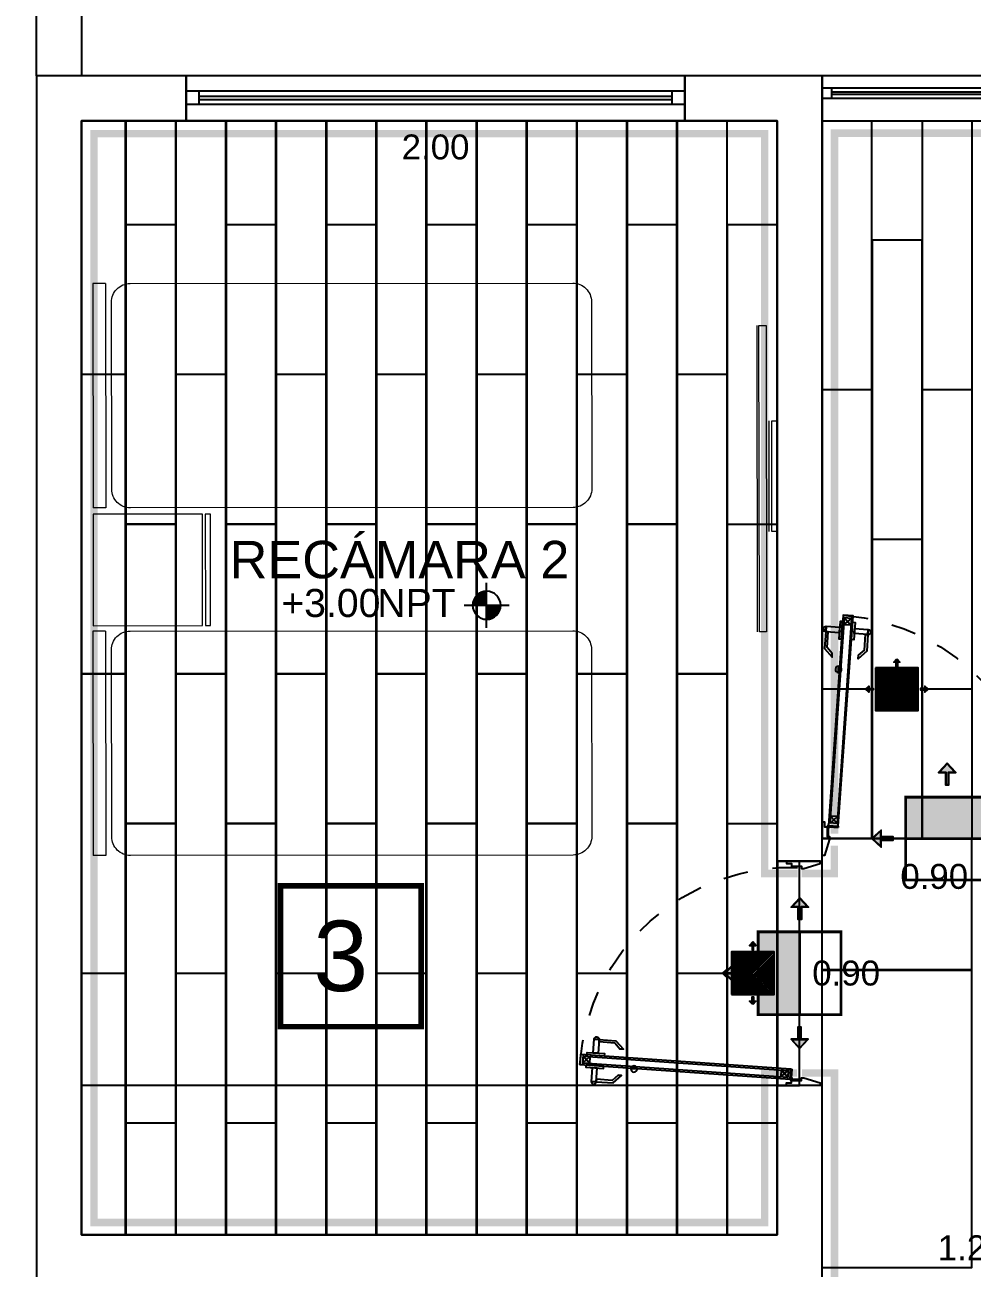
# Model space of a CAD drawing. Header units: metres. Extents: x 116 to 542, y -164 to 56.
# Drawn here: x 499.547 to 503.346, y -86.693 to -81.706 of the extents above; entities that cross this region are included whole.
import ezdxf
from ezdxf.enums import TextEntityAlignment as Align

# ---------------------------------------------------------------- set-up
doc = ezdxf.new("R2010")
doc.units = ezdxf.units.M
doc.header["$PDMODE"] = 35
doc.linetypes.add('AR-169$0$ACAD_ISO07W100', pattern=[3, 0, -3])
doc.linetypes.add('HIDDEN2', pattern=[0.1875, 0.125, -0.0625])
for name, color, linetype in [('A-ACABADOS PISOS', 1, 'Continuous'), ('A-CAMBIO DE ACABADO', 1, 'Continuous'), ('A-DESPIECE', 5, 'Continuous'), ('A-PISO', 30, 'Continuous'), ('A-ZOCLO', 30, 'Continuous'), ('AR-169$0$A-DIM-VANOS', 8, 'Continuous'), ('AR-169$0$A-MUEBLES FIJOS', 8, 'Continuous'), ('AR-169$0$A-MUROS', 8, 'Continuous'), ('AR-169$0$A-MUROS BAJOS', 8, 'Continuous'), ('AR-169$0$A-PUERTAS', 8, 'Continuous'), ('AR-169$0$A-TEXTOS', 8, 'Continuous'), ('AR-169$0$A-VENTANAS', 8, 'Continuous'), ('AR-169$0$Ar-Niveles', 8, 'Continuous'), ('AR-169$0$Ar-Texto', 7, 'Continuous')]:
    doc.layers.add(name, color=color, linetype=linetype)
doc.layers.add('AR-169$0$A-MUEBLES', color=8, linetype='Continuous', lineweight=0)
doc.layers.add('AR-169$0$Ar-Area', color=8, linetype='Continuous', plot=False)
doc.styles.add('AR-169$0$Anot_Arial', font='arial.ttf')
doc.styles.add('AR-169$0$Standard', font='arial.ttf')
doc.styles.get("Standard").update_dxf_attribs({"font": 'arial.ttf'})
doc.dimstyles.new('AR-169$0$VANOS', dxfattribs={"dimtxt": 0.1, "dimasz": 0.05, "dimexe": 0, "dimexo": 0, "dimgap": 0.03, "dimtad": 0, "dimtih": 1, "dimtoh": 1, "dimzin": 0, "dimdsep": 46, "dimtxsty": 'AR-169$0$Standard', "dimblk": 'AR-169$0$_Dot', "dimcen": 0.09, "dimse1": 1, "dimse2": 1, "dimsd1": 1, "dimsd2": 1, "dimclrd": 256, "dimclre": 256, "dimclrt": 256, "dimazin": 0, "dimtfac": 1, "dimtix": 1, "dimtofl": 0, "dimtmove": 2, "dimatfit": 3, "dimldrblk": 'AR-169$0$COTA', "dimfxl": 0, "dimtolj": 1, "dimtzin": 0, "dimlwd": 18, "dimarcsym": 0})
pattern_1 = [(0, (-2.923953, -1.1144057), (0, 0.0025), [])]

# ---------------------------------------------------------------- blocks, each defined once
blk = doc.blocks.new('A$C7F1E1069')
h = blk.add_hatch(color=1)
h.dxf.hatch_style = 1
h.paths.add_polyline_path([(-0.225, 0), (-0.225, 0.225), (0.225, 0.225), (0.225, 0)])
at = {"color": 1, "const_width": 0.015}
for points in [[(-0.225, 0), (-0.225, 0.225), (0.225, 0.225), (0.225, 0)], [(0.225, -0.225), (0.225, 0), (-0.225, 0), (-0.225, -0.225)]]:
    blk.add_lwpolyline(points, close=True, dxfattribs=at)
blk = doc.blocks.new('r')
h = blk.add_hatch(color=5)
h.dxf.hatch_style = 1
h.paths.add_polyline_path([(1655.762, 468.449), (1655.668, 468.348), (1655.746, 468.348), (1655.746, 468.2), (1655.778, 468.2), (1655.778, 468.348), (1655.856, 468.348)])
at = {"color": 5}
for points in [[(1655.762, 468.456), (1655.658, 468.343), (1655.742, 468.343), (1655.742, 468.196), (1655.782, 468.196), (1655.782, 468.343), (1655.866, 468.343)], [(1655.762, 468.449), (1655.668, 468.348), (1655.746, 468.348), (1655.746, 468.2), (1655.778, 468.2), (1655.778, 468.348), (1655.856, 468.348)]]:
    blk.add_lwpolyline(points, close=True, dxfattribs=at)
blk = doc.blocks.new('CAMBIO DE PISO')
at = {"layer": 'A-CAMBIO DE ACABADO', "xscale": 0.7388581055550709, "yscale": 0.7388581055550709, "zscale": 0.7388581055550709}
blk.add_blockref('A$C7F1E1069', (183.6012, 19.2264), dxfattribs=at)
at = {"layer": 'A-DESPIECE', "xscale": -0.3310084312886717, "yscale": 0.3310084312886717, "zscale": 0.3310084312886717}
blk.add_blockref('r', (731.6723, -135.5343), dxfattribs=at)
at = {"layer": 'A-DESPIECE', "yscale": 0.3310084312886717, "zscale": 0.3310084312886717}
for p, xscale, rotation in [((338.3619, -528.8457), 0.3310084312886717, 90), ((28.8405, -528.8447), -0.3310084312886717, 270)]:
    blk.add_blockref('r', p, dxfattribs=dict(at, xscale=xscale, rotation=rotation))
blk = doc.blocks.new('*U92')
at = {"color": 0}
for points in [[(0, 0), (0.87, 0), (0.87, 0.04), (0, 0.04)], [(0, 0), (0.04, 0), (0.04, 0.04), (0, 0.04)], [(0.87, 0.04), (0.83, 0.04), (0.83, 0), (0.87, 0)], [(0.83, -0.04), (1.7, -0.04), (1.7, 0), (0.83, 0)], [(0.83, -0.04), (0.87, -0.04), (0.87, 0), (0.83, 0)], [(1.7, 0), (1.66, 0), (1.66, -0.04), (1.7, -0.04)]]:
    blk.add_lwpolyline(points, close=True, dxfattribs=at)
at = {"color": 8}
for points in [[(0.04, 0.025), (0.83, 0.025)], [(0.04, 0.015), (0.83, 0.015)], [(0.87, -0.015), (1.66, -0.015)], [(0.87, -0.025), (1.66, -0.025)]]:
    blk.add_lwpolyline(points, dxfattribs=at)
at = {"style": 'AR-169$0$Anot_Arial', "flags": 1}
for tag, p in [('ESPACIO', (0.1591, 0.4028)), ('TIPO', (0.1591, 0.3233)), ('NUMERO', (0.1591, 0.2487)), ('MATERIAL', (0.1591, 0.1668))]:
    blk.add_attdef(tag, p, '', height=0.0625, dxfattribs=at)
blk = doc.blocks.new('*U93')
at = {"color": 0}
for p, q in [((-0.1235, 0.757), (-0.0836, 0.7598)), ((-0.1156, 0.7295), (-0.0876, 0.7314)), ((-0.0619, -0.0376), (-0.034, -0.0357)), ((-0.0659, -0.066), (-0.026, -0.0632))]:
    blk.add_line(p, q, dxfattribs=at)
at = {"color": 8, "linetype": 'ByBlock'}
for p, q in [((-0.0717, 0.5455), (-0.0727, 0.5595)), ((-0.0685, 0.5439), (-0.0697, 0.5615))]:
    blk.add_line(p, q, dxfattribs=at)
at = {"color": 0}
blk.add_lwpolyline([(-0.0253, -0.0732), (-0.0253, -0.0732), (-0.0653, -0.076), (-0.1242, 0.767), (-0.0843, 0.7698)], close=True, dxfattribs=at)
for points in [[(-0.1175, 0.7574), (-0.06, -0.0656)], [(-0.0876, 0.7314), (-0.1175, 0.7574)], [(-0.0896, 0.7594), (-0.1156, 0.7295)], [(-0.032, -0.0636), (-0.0896, 0.7594)], [(-0.032, -0.0636), (-0.0619, -0.0376)], [(-0.034, -0.0357), (-0.06, -0.0656)], [(-0.9, -0.0591), (-0.89, -0.0591), (-0.89, -0.0782), (-0.88, -0.0782), (-0.88, -0.1182), (-0.87, -0.1182), (-0.87, -0.1182), (-0.87, -0.1282), (-0.89, -0.1932), (-0.9, -0.1932), (-0.9, -0.0591)], [(-0.0653, -0.076), (-0.0649, -0.0809)], [(-0.03, -0.0785), (-0.0649, -0.0809)], [(0, -0.0591), (-0.01, -0.0591), (-0.01, -0.0782), (-0.02, -0.0782), (-0.02, -0.1182), (-0.03, -0.1182), (-0.03, -0.1182), (-0.03, -0.1282), (-0.01, -0.1932), (0, -0.1932), (0, -0.0591)], [(-0.025, -0.0832), (-0.025, -0.1182)]]:
    blk.add_lwpolyline(points, dxfattribs=at)
at = {"color": 8}
for points in [[(-0.1842, 0.6926), (-0.1855, 0.7126, 1)], [(-0.0146, 0.7045), (-0.016, 0.7244, -1)]]:
    blk.add_lwpolyline(points, format="xyb", close=True, dxfattribs=at)
for points in [[(-0.1307, 0.7164), (-0.1855, 0.7126), (-0.1842, 0.6926), (-0.1293, 0.6965)], [(-0.1225, 0.742), (-0.1324, 0.7413), (-0.1275, 0.6715), (-0.1176, 0.6722)], [(-0.0825, 0.7448), (-0.0726, 0.7455), (-0.0677, 0.6757), (-0.0777, 0.675)], [(-0.0708, 0.7206), (-0.016, 0.7244), (-0.0146, 0.7045), (-0.0694, 0.7006)], [(-0.0146, 0.7045), (-0.0099, 0.6371), (-0.04, 0.6025), (-0.041, 0.6166), (-0.0201, 0.6406), (-0.0245, 0.7038)], [(-0.1842, 0.6926), (-0.1794, 0.6253), (-0.1448, 0.5951), (-0.1457, 0.6092), (-0.1698, 0.6301), (-0.1742, 0.6933)]]:
    blk.add_lwpolyline(points, close=True, dxfattribs=at)
at = {"color": 8, "linetype": 'ByBlock'}
blk.add_lwpolyline([(-0.0669, 0.5654), (-0.0667, 0.5623, 1), (-0.0653, 0.5436), (-0.0651, 0.5405, -1)], format="xyb", close=True, dxfattribs=at)
at = {"color": 0}
blk.add_lwpolyline([(-0.0651, 0.5405), (-0.0669, 0.5654, -1)], format="xyb", close=True, dxfattribs=at)
at = {"color": 0, "linetype": 'ByBlock'}
blk.add_lwpolyline([(-0.0651, 0.5405), (-0.0669, 0.5654, -1)], format="xyb", close=True, dxfattribs=at)
at = {"color": 0}
blk.add_circle((-0.025, -0.0782), 0.005, dxfattribs=at)
at = {"color": 0, "linetype": 'AR-169$0$ACAD_ISO07W100', "ltscale": 0.005}
blk.add_arc((-0.025, -0.0782), 0.85, 94, 182.4132, dxfattribs=at)
at = {"style": 'AR-169$0$Anot_Arial', "flags": 1}
for tag, p in [('ESPACIO', (-0.791, 0.5853)), ('TOPE', (-0.791, 0.5124)), ('TIPO', (-0.791, 0.4329)), ('NUMERO', (-0.791, 0.3583)), ('MATERIAL', (-0.791, 0.2753))]:
    blk.add_attdef(tag, p, '', height=0.0625, dxfattribs=at)
blk = doc.blocks.new('*U71')
at = {"layer": 'AR-169$0$Ar-Niveles'}
h = blk.add_hatch(dxfattribs=at)
h.set_pattern_fill('_USER', color=256, scale=0.0025, style=0, pattern_type=0)
h.set_pattern_definition(pattern_1)
h.paths.add_polyline_path([(-2.549, -0.364), (-2.549, -0.739), (-2.174, -0.739, 0.414214)])
h = blk.add_hatch(dxfattribs=at)
h.set_pattern_fill('_USER', color=256, scale=0.0025, style=0, pattern_type=0)
h.set_pattern_definition(pattern_1)
h.paths.add_polyline_path([(-2.549, -0.364), (-2.549, -0.739), (-2.174, -0.739, 0.414214)])
h = blk.add_hatch(dxfattribs=at)
h.set_pattern_fill('_USER', color=256, scale=0.0025, style=0, pattern_type=0)
h.set_pattern_definition([(0, (-2.923953, -1.1144057), (0, 0.0025), [])])
h.paths.add_polyline_path([(-2.549, -0.739), (-2.924, -0.739, 0.414214), (-2.549, -1.114)])
for p, q in [((-2.549, -1.339), (-2.549, -0.139)), ((-1.949, -0.739), (-3.149, -0.739))]:
    blk.add_line(p, q, dxfattribs=at)
blk.add_circle((-2.549, -0.739), 0.375, dxfattribs=at)
at = {"layer": 'AR-169$0$Ar-Area', "style": 'AR-169$0$Anot_Arial', "flags": 1}
blk.add_attdef('ESP_AREA', text='', height=0.75, dxfattribs=at).set_placement((0, -2.5), align=Align.BOTTOM_CENTER)
at = {"layer": 'AR-169$0$Ar-Niveles', "style": 'AR-169$0$Anot_Arial'}
for tag, p in [('NIV_TIPO', (-1.78, -1.052)), ('VAL_NIV', (0.283, -1.052))]:
    blk.add_attdef(tag, p, '', height=0.75, dxfattribs=at)
at = {"layer": 'AR-169$0$Ar-Texto', "style": 'AR-169$0$Anot_Arial'}
for tag, p in [('ID_ESP01', (0, 1.5)), ('ID_ESP02', (0, 0))]:
    blk.add_attdef(tag, text='', height=1, dxfattribs=at).set_placement(p, align=Align.BOTTOM_CENTER)
blk = doc.blocks.new('*U95')
at = {"color": 0}
for points in [[(0, -0.02), (1.5378, -0.02), (1.5378, 0.02), (0, 0.02)], [(0, -0.02), (0.04, -0.02), (0.04, 0.02), (0, 0.02)], [(1.5378, 0.02), (1.4978, 0.02), (1.4978, -0.02), (1.5378, -0.02)]]:
    blk.add_lwpolyline(points, close=True, dxfattribs=at)
at = {"color": 8}
for points in [[(0.04, 0.005), (1.4978, 0.005)], [(0.04, -0.005), (1.4978, -0.005)]]:
    blk.add_lwpolyline(points, dxfattribs=at)
at = {"style": 'AR-169$0$Anot_Arial', "flags": 1}
for tag, p in [('ESPACIO', (0.1591, 0.4028)), ('TIPO', (0.1591, 0.3233)), ('NUMERO', (0.1591, 0.2487)), ('MATERIAL', (0.1591, 0.1668))]:
    blk.add_attdef(tag, p, '', height=0.0625, dxfattribs=at)
blk = doc.blocks.new('*U100')
at = {"color": 0}
for p, q in [((0.0659, -0.0713), (0.026, -0.0741)), ((0.0619, -0.0996), (0.034, -0.1016)), ((0.1235, -0.8943), (0.0836, -0.8971)), ((0.1156, -0.8668), (0.0876, -0.8687))]:
    blk.add_line(p, q, dxfattribs=at)
at = {"color": 8, "linetype": 'ByBlock'}
for p, q in [((0.0685, -0.6812), (0.0697, -0.6988)), ((0.0717, -0.6828), (0.0727, -0.6967))]:
    blk.add_line(p, q, dxfattribs=at)
at = {"color": 0}
for points in [[(0, -0.0782), (0.01, -0.0782), (0.01, -0.0591), (0.02, -0.0591), (0.02, -0.0191), (0.03, -0.0191), (0.03, -0.0191), (0.03, -0.0091), (0.01, 0.0559), (0, 0.0559), (0, -0.0782)], [(0.9, -0.0782), (0.89, -0.0782), (0.89, -0.0591), (0.88, -0.0591), (0.88, -0.0191), (0.87, -0.0191), (0.87, -0.0191), (0.87, -0.0091), (0.89, 0.0559), (0.9, 0.0559), (0.9, -0.0782)], [(0.025, -0.0541), (0.025, -0.0191)], [(0.03, -0.0588), (0.0649, -0.0563)], [(0.032, -0.0737), (0.0619, -0.0996)], [(0.032, -0.0737), (0.0896, -0.8967)], [(0.034, -0.1016), (0.06, -0.0717)], [(0.1175, -0.8947), (0.06, -0.0717)], [(0.0653, -0.0613), (0.0649, -0.0563)], [(0.0876, -0.8687), (0.1175, -0.8947)], [(0.0896, -0.8967), (0.1156, -0.8668)]]:
    blk.add_lwpolyline(points, dxfattribs=at)
blk.add_lwpolyline([(0.0253, -0.0641), (0.0253, -0.0641), (0.0653, -0.0613), (0.1242, -0.9043), (0.0843, -0.907)], close=True, dxfattribs=at)
blk.add_lwpolyline([(0.0651, -0.6777), (0.0669, -0.7027, -1)], format="xyb", close=True, dxfattribs=at)
at = {"color": 0, "linetype": 'ByBlock'}
blk.add_lwpolyline([(0.0651, -0.6777), (0.0669, -0.7027, -1)], format="xyb", close=True, dxfattribs=at)
at = {"color": 8, "linetype": 'ByBlock'}
blk.add_lwpolyline([(0.0669, -0.7027), (0.0667, -0.6996, 1), (0.0653, -0.6809), (0.0651, -0.6777, -1)], format="xyb", close=True, dxfattribs=at)
at = {"color": 8}
for points in [[(0.0146, -0.8418), (0.0099, -0.7744), (0.04, -0.7397), (0.041, -0.7538), (0.0201, -0.7779), (0.0245, -0.8411)], [(0.1842, -0.8299), (0.1794, -0.7626), (0.1448, -0.7324), (0.1457, -0.7465), (0.1698, -0.7674), (0.1742, -0.8306)], [(0.0708, -0.8579), (0.016, -0.8617), (0.0146, -0.8418), (0.0694, -0.8379)], [(0.0825, -0.8821), (0.0726, -0.8828), (0.0677, -0.813), (0.0777, -0.8123)], [(0.1225, -0.8793), (0.1324, -0.8786), (0.1275, -0.8088), (0.1176, -0.8095)], [(0.1307, -0.8537), (0.1855, -0.8498), (0.1842, -0.8299), (0.1293, -0.8337)]]:
    blk.add_lwpolyline(points, close=True, dxfattribs=at)
for points in [[(0.0146, -0.8418), (0.016, -0.8617, -1)], [(0.1842, -0.8299), (0.1855, -0.8498, 1)]]:
    blk.add_lwpolyline(points, format="xyb", close=True, dxfattribs=at)
at = {"color": 0}
blk.add_circle((0.025, -0.0591), 0.005, dxfattribs=at)
at = {"color": 0, "linetype": 'AR-169$0$ACAD_ISO07W100', "ltscale": 0.005}
blk.add_arc((0.025, -0.0591), 0.85, 274, 2.4132, dxfattribs=at)
at = {"style": 'AR-169$0$Anot_Arial', "flags": 1}
for tag, p in [('ESPACIO', (0.009, 0.5853)), ('TOPE', (0.009, 0.5124)), ('TIPO', (0.009, 0.4329)), ('NUMERO', (0.009, 0.3583)), ('MATERIAL', (0.009, 0.2753))]:
    blk.add_attdef(tag, p, '', height=0.0625, dxfattribs=at)
blk = doc.blocks.new('*D549')
at = {"layer": 'Defpoints', "color": 0, "transparency": 16777216}
for p in [(502.7442, -85.0604), (503.6443, -85.0604), (502.7442, -85.1227)]:
    blk.add_point(p, dxfattribs=at)
at = {"layer": 'AR-169$0$A-DIM-VANOS', "transparency": 16777216, "insert": (503.1943, -85.1227), "char_height": 0.1, "attachment_point": 5, "style": 'AR-169$0$Standard'}
blk.add_mtext('\\A1;0.90', dxfattribs=at)
blk = doc.blocks.new('AR-169$0$_Dot')
at = {"color": 0, "linetype": 'ByBlock', "lineweight": -2}
blk.add_line((-0.5, 0), (-1, 0), dxfattribs=at)
at = {"color": 0, "linetype": 'ByBlock', "const_width": 0.5}
blk.add_lwpolyline([(-0.25, 0, 1), (0.25, 0, 1)], format="xyb", close=True, dxfattribs=at)
blk = doc.blocks.new('AR-169$0$COTA')
blk.add_line((-2.926, 0), (0, 0))
blk.add_lwpolyline([(-1.414, 0), (-1.414, -0.354), (0, -0.354), (0, 0)], close=True)
blk.add_solid([(-1.414, 0), (-1.414, -0.354), (0, 0), (0, -0.354)])
blk = doc.blocks.new('*D550')
at = {"layer": 'Defpoints', "color": 0, "transparency": 16777216}
for p in [(502.7442, -85.0604), (502.7442, -85.9604), (502.841, -85.9604)]:
    blk.add_point(p, dxfattribs=at)
at = {"layer": 'AR-169$0$A-DIM-VANOS', "transparency": 16777216, "insert": (502.841, -85.5104), "char_height": 0.1, "attachment_point": 5, "style": 'AR-169$0$Standard'}
blk.add_mtext('\\A1;0.90', dxfattribs=at)
blk = doc.blocks.new('*D551')
at = {"layer": 'Defpoints', "color": 0, "transparency": 16777216}
for p in [(502.7442, -86.5604), (503.9442, -86.5604), (502.7442, -86.6124)]:
    blk.add_point(p, dxfattribs=at)
at = {"layer": 'AR-169$0$A-DIM-VANOS', "transparency": 16777216, "insert": (503.3442, -86.6124), "char_height": 0.1, "attachment_point": 5, "style": 'AR-169$0$Standard'}
blk.add_mtext('\\A1;1.20', dxfattribs=at)
blk = doc.blocks.new('*D552')
at = {"layer": 'Defpoints', "color": 0, "transparency": 16777216}
for p in [(502.7442, -82.0904), (504.4442, -82.0904), (502.7442, -82.1936)]:
    blk.add_point(p, dxfattribs=at)
at = {"layer": 'AR-169$0$A-DIM-VANOS', "transparency": 16777216, "insert": (503.5942, -82.1936), "char_height": 0.1, "attachment_point": 5, "style": 'AR-169$0$Standard'}
blk.add_mtext('\\A1;1.70', dxfattribs=at)
blk = doc.blocks.new('*D553')
at = {"layer": 'Defpoints', "color": 0, "transparency": 16777216}
for p in [(500.1942, -82.0904), (502.1942, -82.0904), (500.1942, -82.1965)]:
    blk.add_point(p, dxfattribs=at)
at = {"layer": 'AR-169$0$A-DIM-VANOS', "transparency": 16777216, "insert": (501.1942, -82.1965), "char_height": 0.1, "attachment_point": 5, "style": 'AR-169$0$Standard'}
blk.add_mtext('\\A1;2.00', dxfattribs=at)

msp = doc.modelspace()

# ---------------------------------------------------------------- hatches: boundary and pattern name
at = {"layer": 'A-DESPIECE'}
h = msp.add_hatch(dxfattribs=at)
h.set_pattern_fill('ANSI31', color=256, scale=0.051373, angle=90)
h.set_pattern_definition([(135, (501.386445, -89.4414404), (-0.004540801, -0.004540801), [])])
h.paths.add_polyline_path([(502.9588, -84.4565), (503.1301, -84.4565), (503.1301, -84.2852), (502.9588, -84.2852)])
h = msp.add_hatch(dxfattribs=at)
h.set_pattern_fill('ANSI31', color=256, scale=0.051373, angle=180)
h.set_pattern_definition([(225, (507.536975, -87.1687095), (0.004540801, -0.004540801), [])])
h.paths.add_polyline_path([(502.552, -85.5963), (502.552, -85.4251), (502.3808, -85.4251), (502.3808, -85.5963)])

# ---------------------------------------------------------------- linework, layer by layer
at = {"color": 30, "linetype": 'HIDDEN2', "const_width": 0.03}
for points in [[(502.6439, -85.9104), (502.5142, -85.9104), (502.5142, -86.5104), (499.8242, -86.5104), (499.8242, -82.1424), (500.1942, -82.1424), (502.1942, -82.1424), (502.5142, -82.1424), (502.5142, -85.1104), (502.6469, -85.1104)], [(502.7942, -84.9508), (502.7942, -82.1404), (504.4442, -82.1404), (507.7642, -82.1404), (507.7642, -84.8304), (503.5943, -84.8304), (503.5943, -84.9428)]]:
    msp.add_lwpolyline(points, dxfattribs=at)
msp.add_circle((496.5529, -118.4388), 45.3176)
at = {"layer": 'A-ACABADOS PISOS', "const_width": 0.0226}
msp.add_lwpolyline([(501.1366, -85.7248), (500.5718, -85.7248), (500.5718, -85.16), (501.1366, -85.16)], close=True, dxfattribs=at)
at = {"layer": 'A-DESPIECE'}
for points in [[(502.9588, -84.2852), (502.9588, -84.4565), (503.1301, -84.4565), (503.1301, -84.2852)], [(502.3808, -85.5963), (502.552, -85.5963), (502.552, -85.4251), (502.3808, -85.4251)]]:
    msp.add_lwpolyline(points, close=True, dxfattribs=at)
at = {"layer": 'A-PISO'}
for points in [[(499.7742, -86.5604), (502.5642, -86.5604), (502.5642, -86.5604), (502.5642, -85.9604), (502.6542, -85.9604), (502.6542, -85.0604), (502.5642, -85.0604), (502.5642, -82.0904), (499.7742, -82.0904)], [(500.1522, -82.5084), (499.9522, -82.5084), (499.9522, -83.7084), (500.1522, -83.7084)], [(500.5542, -82.5084), (500.3542, -82.5084), (500.3542, -83.7084), (500.5542, -83.7084)], [(500.9562, -82.5084), (500.7562, -82.5084), (500.7562, -83.7084), (500.9562, -83.7084)], [(501.3582, -82.5084), (501.1582, -82.5084), (501.1582, -83.7084), (501.3582, -83.7084)], [(501.7602, -82.5084), (501.5602, -82.5084), (501.5602, -83.7084), (501.7602, -83.7084)], [(502.1622, -82.5084), (501.9622, -82.5084), (501.9622, -83.7084), (502.1622, -83.7084)], [(502.5642, -82.5087), (502.3642, -82.5087), (502.3642, -83.7087), (502.5642, -83.7087)], [(503.1452, -82.5694), (502.9452, -82.5694), (502.9452, -83.7694), (503.1452, -83.7694)], [(500.3532, -83.1089), (500.1532, -83.1089), (500.1532, -84.3089), (500.3532, -84.3089)], [(500.7552, -83.1089), (500.5552, -83.1089), (500.5552, -84.3089), (500.7552, -84.3089)], [(501.1572, -83.1089), (500.9572, -83.1089), (500.9572, -84.3089), (501.1572, -84.3089)], [(501.5592, -83.1089), (501.3592, -83.1089), (501.3592, -84.3089), (501.5592, -84.3089)], [(501.9612, -83.1089), (501.7612, -83.1089), (501.7612, -84.3089), (501.9612, -84.3089)], [(502.3632, -83.1089), (502.1632, -83.1089), (502.1632, -84.3089), (502.3632, -84.3089)], [(502.9442, -83.1699), (502.7442, -83.1699), (502.7442, -84.3699), (502.9442, -84.3699)], [(503.3462, -83.1699), (503.1462, -83.1699), (503.1462, -84.3699), (503.3462, -84.3699)], [(500.1522, -83.7094), (499.9522, -83.7094), (499.9522, -84.9094), (500.1522, -84.9094)], [(500.5542, -83.7094), (500.3542, -83.7094), (500.3542, -84.9094), (500.5542, -84.9094)], [(500.9562, -83.7094), (500.7562, -83.7094), (500.7562, -84.9094), (500.9562, -84.9094)], [(501.3582, -83.7094), (501.1582, -83.7094), (501.1582, -84.9094), (501.3582, -84.9094)], [(501.7602, -83.7094), (501.5602, -83.7094), (501.5602, -84.9094), (501.7602, -84.9094)], [(502.1622, -83.7094), (501.9622, -83.7094), (501.9622, -84.9094), (502.1622, -84.9094)], [(502.5642, -83.7097), (502.3642, -83.7097), (502.3642, -84.9097), (502.5642, -84.9097)], [(503.1452, -83.7704), (502.9452, -83.7704), (502.9452, -84.9704), (503.1452, -84.9704)], [(500.3532, -84.3099), (500.1532, -84.3099), (500.1532, -85.5099), (500.3532, -85.5099)], [(500.7552, -84.3099), (500.5552, -84.3099), (500.5552, -85.5099), (500.7552, -85.5099)], [(501.1572, -84.3099), (500.9572, -84.3099), (500.9572, -85.5099), (501.1572, -85.5099)], [(501.5592, -84.3099), (501.3592, -84.3099), (501.3592, -85.5099), (501.5592, -85.5099)], [(501.9612, -84.3099), (501.7612, -84.3099), (501.7612, -85.5099), (501.9612, -85.5099)], [(502.3632, -84.3099), (502.1632, -84.3099), (502.1632, -85.5099), (502.3632, -85.5099)], [(502.9442, -84.3709), (502.7442, -84.3709), (502.7442, -84.9704), (502.9442, -84.9704)], [(503.3462, -84.3709), (503.1462, -84.3709), (503.1462, -84.9704), (503.3462, -84.9704)], [(500.1522, -84.9104), (499.9522, -84.9104), (499.9522, -86.1104), (500.1522, -86.1104)], [(500.5542, -84.9104), (500.3542, -84.9104), (500.3542, -86.1104), (500.5542, -86.1104)], [(500.9562, -84.9104), (500.7562, -84.9104), (500.7562, -86.1104), (500.9562, -86.1104)], [(501.3582, -84.9104), (501.1582, -84.9104), (501.1582, -86.1104), (501.3582, -86.1104)], [(501.7602, -84.9104), (501.5602, -84.9104), (501.5602, -86.1104), (501.7602, -86.1104)], [(502.1622, -84.9104), (501.9622, -84.9104), (501.9622, -86.1104), (502.1622, -86.1104)], [(502.5642, -84.9107), (502.3642, -84.9107), (502.3642, -86.1107), (502.5642, -86.1107)], [(502.6542, -85.0604), (502.5652, -85.0604), (502.5652, -85.9604), (502.6542, -85.9604)], [(502.7442, -85.4984), (503.3442, -85.4984), (503.3442, -86.6924), (502.7442, -86.6924)]]:
    msp.add_lwpolyline(points, close=True, dxfattribs=at)
for points in [[(499.7742, -83.1079), (499.9512, -83.1079), (499.9512, -82.0906)], [(499.9522, -82.0906), (499.9522, -82.5074), (500.1522, -82.5074), (500.1522, -82.0908)], [(500.1532, -82.0908), (500.1532, -83.1079), (500.3532, -83.1079), (500.3532, -82.0909)], [(500.3542, -82.0909), (500.3542, -82.5074), (500.5542, -82.5074), (500.5542, -82.0911)], [(500.5552, -82.0911), (500.5552, -83.1079), (500.7552, -83.1079), (500.7552, -82.0912)], [(500.7562, -82.0912), (500.7562, -82.5074), (500.9562, -82.5074), (500.9562, -82.0913)], [(500.9572, -82.0913), (500.9572, -83.1079), (501.1572, -83.1079), (501.1572, -82.0915)], [(501.1582, -82.0915), (501.1582, -82.5074), (501.3582, -82.5074), (501.3582, -82.0916)], [(501.3592, -82.0916), (501.3592, -83.1079), (501.5592, -83.1079), (501.5592, -82.0918)], [(503.6443, -84.9704), (502.7442, -84.9704), (502.7442, -82.0904), (507.8142, -82.0904), (507.8142, -84.8804), (503.6443, -84.8804), (503.6443, -84.9704)], [(502.7442, -82.0904), (502.7442, -83.1689), (502.9442, -83.1689), (502.9442, -82.0904)], [(503.6443, -84.9704), (502.7442, -84.9704), (502.7442, -82.0904), (507.8142, -82.0904), (507.8142, -84.8804), (503.6443, -84.8804), (503.6443, -84.9704)], [(503.1462, -82.0904), (503.1462, -83.1689), (503.3462, -83.1689), (503.3462, -82.0904)], [(501.5602, -82.0918), (501.5602, -82.5074), (501.7602, -82.5074), (501.7602, -82.0919)], [(501.7612, -82.0919), (501.7612, -83.1079), (501.9612, -83.1079), (501.9612, -82.0921)], [(501.9622, -82.0921), (501.9622, -82.5074), (502.1622, -82.5074), (502.1622, -82.0922)], [(502.1632, -82.0922), (502.1632, -83.1079), (502.3632, -83.1079), (502.3632, -82.0924)], [(499.7742, -84.3089), (499.9512, -84.3089), (499.9512, -83.1089), (499.7742, -83.1089)], [(499.7742, -85.5099), (499.9512, -85.5099), (499.9512, -84.3099), (499.7742, -84.3099)], [(503.3442, -84.9704), (503.3442, -85.4964), (502.7442, -85.4964), (502.7442, -84.3024)], [(502.7442, -84.9704), (503.6443, -84.9704)], [(502.6542, -85.9604), (502.6542, -85.0604)], [(502.6542, -85.9604), (502.6542, -85.0604)], [(499.9512, -86.5604), (499.9512, -85.5109), (499.7742, -85.5109)], [(500.3532, -86.5604), (500.3532, -85.5109), (500.1532, -85.5109), (500.1532, -86.5604)], [(500.7552, -86.5604), (500.7552, -85.5109), (500.5552, -85.5109), (500.5552, -86.5604)], [(501.1572, -86.5604), (501.1572, -85.5109), (500.9572, -85.5109), (500.9572, -86.5604)], [(501.5592, -86.5604), (501.5592, -85.5109), (501.3592, -85.5109), (501.3592, -86.5604)], [(501.9612, -86.5604), (501.9612, -85.5109), (501.7612, -85.5109), (501.7612, -86.5604)], [(502.3632, -86.5604), (502.3632, -85.5109), (502.1632, -85.5109), (502.1632, -86.5604)], [(500.1522, -86.5604), (500.1522, -86.1114), (499.9522, -86.1114), (499.9522, -86.5604)], [(500.5542, -86.5604), (500.5542, -86.1114), (500.3542, -86.1114), (500.3542, -86.5604)], [(500.9562, -86.5604), (500.9562, -86.1114), (500.7562, -86.1114), (500.7562, -86.5604)], [(501.3582, -86.5604), (501.3582, -86.1114), (501.1582, -86.1114), (501.1582, -86.5604)], [(501.7602, -86.5604), (501.7602, -86.1114), (501.5602, -86.1114), (501.5602, -86.5604)], [(502.1622, -86.5604), (502.1622, -86.1114), (501.9622, -86.1114), (501.9622, -86.5604)], [(502.5642, -86.5607), (502.5642, -86.1117), (502.3642, -86.1117), (502.3642, -86.5607)]]:
    msp.add_lwpolyline(points, dxfattribs=at)
at = {"layer": 'A-ZOCLO', "const_width": 0.03}
for points in [[(502.7933, -84.9982), (502.7933, -85.1104), (502.6629, -85.1104)], [(502.7942, -86.7416), (502.7942, -86.7416), (502.7942, -86.7416), (502.7942, -85.9104), (502.6642, -85.9104)]]:
    msp.add_lwpolyline(points, dxfattribs=at)
at = {"layer": 'AR-169$0$A-MUEBLES'}
for p, q in [((499.8193, -82.7438), (499.8208, -83.6438)), ((499.8704, -82.7438), (499.8193, -82.7438)), ((499.8704, -82.7438), (499.8719, -83.6437)), ((499.8719, -83.6437), (499.8208, -83.6438)), ((499.8704, -84.1381), (499.8193, -84.1382)), ((499.8193, -84.1382), (499.8208, -85.0382)), ((499.8704, -84.1381), (499.8719, -85.0381)), ((499.8719, -85.0381), (499.8208, -85.0382))]:
    msp.add_line(p, q, dxfattribs=at)
at = {"layer": 'AR-169$0$A-MUEBLES', "linetype": 'ByBlock'}
msp.add_line((502.532, -83.7389), (502.5316, -83.2945), dxfattribs=at)
at = {"layer": 'AR-169$0$A-MUEBLES'}
for points in [[(499.9707, -83.6437, -0.414214), (499.8956, -83.5687), (499.8943, -82.8187, -0.414214), (499.9692, -82.7437), (501.7443, -82.7419, -0.414214), (501.8194, -82.8168), (501.8207, -83.5668, -0.414214), (501.7458, -83.6419)], [(499.9707, -85.038, -0.414214), (499.8956, -84.9631), (499.8943, -84.2131, -0.414214), (499.9692, -84.138), (501.7443, -84.1363, -0.414214), (501.8194, -84.2112), (501.8207, -84.9612, -0.414214), (501.7458, -85.0363)]]:
    msp.add_lwpolyline(points, format="xyb", close=True, dxfattribs=at)
at = {"layer": 'AR-169$0$A-MUEBLES', "linetype": 'ByBlock'}
for points in [[(502.4859, -84.1407), (502.4841, -82.9127)], [(502.5219, -84.1407), (502.4931, -84.1407), (502.4913, -82.9127), (502.5201, -82.9126), (502.5219, -84.1407)], [(502.5644, -83.7389), (502.5428, -83.7389), (502.5424, -83.2945), (502.564, -83.2944), (502.5644, -83.7389)]]:
    msp.add_lwpolyline(points, dxfattribs=at)
at = {"layer": 'AR-169$0$A-MUEBLES'}
for points in [[(500.2592, -83.6687), (499.8208, -83.6692), (499.8213, -84.1166), (500.2597, -84.1161)], [(500.2916, -83.6687), (500.2708, -83.6687), (500.2713, -84.1161), (500.2921, -84.1161)]]:
    msp.add_lwpolyline(points, close=True, dxfattribs=at)
at = {"layer": 'AR-169$0$A-MUEBLES FIJOS'}
msp.add_line((502.5642, -85.9604), (499.7742, -85.9604), dxfattribs=at)
at = {"layer": 'AR-169$0$A-MUROS'}
msp.add_lwpolyline([(499.7742, -86.7404), (502.7442, -86.7404), (502.7442, -85.9604), (502.5642, -85.9604), (502.5642, -86.5604), (499.7742, -86.5604), (499.7742, -82.0904), (500.1942, -82.0904), (500.1942, -81.9104), (499.5942, -81.9104), (499.5942, -92.7104), (500.3442, -92.7104), (500.3442, -92.5304), (499.7742, -92.5304)], close=True, dxfattribs=at)
msp.add_lwpolyline([(502.7442, -81.9104), (502.1942, -81.9104), (502.1942, -82.0904), (502.5642, -82.0904), (502.5642, -85.0604), (502.7442, -85.0604), (502.7442, -81.9104)], dxfattribs=at)
at = {"layer": 'AR-169$0$A-MUROS BAJOS', "color": 8}
msp.add_lwpolyline([(499.5942, -81.9104), (499.5942, -79.7104), (509.0942, -79.7104), (509.0942, -79.8604), (499.7742, -79.8604), (499.7742, -81.9104)], close=True, dxfattribs=at)
at = {"layer": 'AR-169$0$A-MUROS BAJOS'}
for points in [[(502.1942, -81.9104), (500.1942, -81.9104), (500.1942, -82.0904), (502.1942, -82.0904)], [(504.4442, -81.9104), (502.7442, -81.9104), (502.7442, -82.0904), (504.4442, -82.0904)]]:
    msp.add_lwpolyline(points, close=True, dxfattribs=at)

# ---------------------------------------------------------------- block references
at = {"layer": 'A-ACABADOS PISOS', "xscale": -1}
msp.add_blockref('CAMBIO DE PISO', (686.8474, -104.1968), dxfattribs=at)
at = {"layer": 'A-ACABADOS PISOS', "xscale": -1, "rotation": 90}
msp.add_blockref('CAMBIO DE PISO', (521.8807, 98.0907), dxfattribs=at)
at = {"layer": 'A-DESPIECE', "yscale": 0.1198710247366435, "zscale": 0.1198710247366435}
for p, xscale in [((701.5223, -140.4035), -0.1198710247366435), ((303.9885, -141.5393), 0.1198710247366435)]:
    msp.add_blockref('r', p, dxfattribs=dict(at, xscale=xscale))
for p, xscale, rotation in [((559.073, 114.107), -0.1198710247366435, 90), ((447.0159, 114.107), 0.1198710247366435, 270), ((558.4991, 112.9671), -0.1198710247366435, 90), ((303.9885, -29.4822), -0.1198710247366435, 180)]:
    msp.add_blockref('r', p, dxfattribs=dict(at, xscale=xscale, rotation=rotation))
at = {"layer": 'AR-169$0$A-PUERTAS', "ltscale": 0.18, "xscale": -1}
for name, p, rotation in [('*U100', (502.7443, -84.9816), 180), ('*U93', (502.5431, -85.9604), 90)]:
    msp.add_blockref(name, p, dxfattribs=dict(at, rotation=rotation))
at = {"layer": 'AR-169$0$A-TEXTOS'}
ref = msp.add_blockref('*U71', (501.0168, -83.9236), dxfattribs=dict(at, xscale=-0.15, yscale=0.15, zscale=0.15))
ref.add_attrib('ID_ESP02', 'RECÁMARA 2', dxfattribs={"layer": 'AR-169$0$Ar-Texto', "height": 0.15, "rotation": 0, "style": 'AR-169$0$Standard'}).set_placement((501.0496, -83.9711), align=Align.BOTTOM_CENTER)
ref.add_attrib('NIV_TIPO', 'NPT', (500.9607, -84.0814), dxfattribs={"layer": 'AR-169$0$Ar-Niveles', "height": 0.1125, "style": 'AR-169$0$Anot_Arial'})
ref.add_attrib('VAL_NIV', '+3.00', (500.5755, -84.0814), dxfattribs={"layer": 'AR-169$0$Ar-Niveles', "height": 0.1125, "style": 'AR-169$0$Anot_Arial'})
at = {"layer": 'AR-169$0$A-VENTANAS', "ltscale": 0.18, "xscale": 1.300600813040662, "yscale": 1.300600813040662, "zscale": 1.300600813040662}
msp.add_blockref('*U95', (500.1942, -81.9984), dxfattribs=at)
at = {"layer": 'AR-169$0$A-VENTANAS', "rotation": 180}
msp.add_blockref('*U92', (504.4442, -82.0004), dxfattribs=at)

# ---------------------------------------------------------------- texts
at = {"layer": 'A-ACABADOS PISOS', "insert": (500.9236, -85.2995), "char_height": 0.2824, "attachment_point": 3}
msp.add_mtext_dynamic_manual_height_columns('3', width=0.258238, gutter_width=0.8066, heights=[0], dxfattribs=at)

# ---------------------------------------------------------------- dimensions: what is measured, and where the dimension line sits
at = {"layer": 'AR-169$0$A-DIM-VANOS'}
for base, p1, p2, angle, picture, middle in [((500.1942, -82.1965), (502.1942, -82.0904), (500.1942, -82.0904), 180, '*D553', (501.1942, -82.1965)), ((502.7442, -82.1936), (504.4442, -82.0904), (502.7442, -82.0904), 180, '*D552', (503.5942, -82.1936)), ((502.841, -85.9604), (502.7442, -85.0604), (502.7442, -85.9604), 90, '*D550', (502.841, -85.5104)), ((502.7442, -85.1227), (503.6443, -85.0604), (502.7442, -85.0604), 180, '*D549', (503.1943, -85.1227)), ((502.7442, -86.6124), (503.9442, -86.5604), (502.7442, -86.5604), 180, '*D551', (503.3442, -86.6124))]:
    dim = msp.add_linear_dim(base=base, p1=p1, p2=p2, angle=angle, dimstyle='AR-169$0$VANOS', dxfattribs=at)
    dim.commit()
    dim.dimension.update_dxf_attribs({"geometry": picture, "text_midpoint": middle})

doc.saveas('drawing.dxf')
